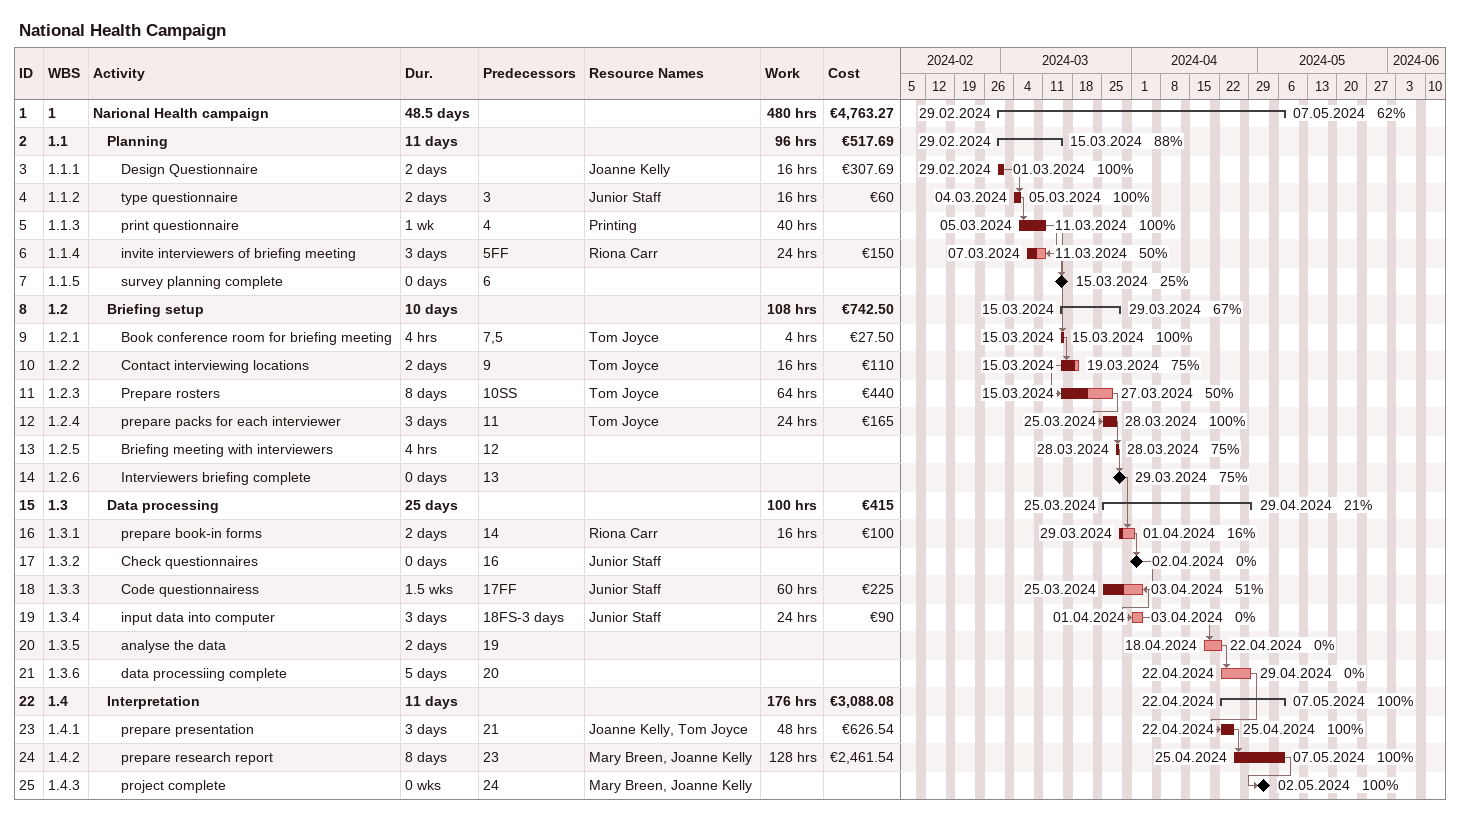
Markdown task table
National Health Campaign

| ID | WBS | Task | Duration | Start | Finish | Predecessors | Resources | % complete | Work (h) | Cost (€) |
|---|---|---|---|---|---|---|---|---|---|---|
| 1 | 1 | **Narional Health campaign** | 48.5d | 2024-02-29 | 2024-05-07 |  |  | 62 | 480 | 4763.27 |
| 2 | 1.1 | **Planning** | 11d | 2024-02-29 | 2024-03-15 |  |  | 88 | 96 | 517.69 |
| 3 | 1.1.1 | Design Questionnaire | 2d | 2024-02-29 | 2024-03-01 |  | Joanne Kelly | 100 | 16 | 307.69 |
| 4 | 1.1.2 | type questionnaire | 2d | 2024-03-04 | 2024-03-05 | 3 | Junior Staff | 100 | 16 | 60 |
| 5 | 1.1.3 | print questionnaire | 1w | 2024-03-05 | 2024-03-11 | 4 | Printing | 100 | 40 |  |
| 6 | 1.1.4 | invite interviewers of briefing meeting | 3d | 2024-03-07 | 2024-03-11 | 5FF | Riona Carr | 50 | 24 | 150 |
| 7 | 1.1.5 | survey planning complete | 0d | 2024-03-15 | 2024-03-15 | 6 |  | 25 |  |  |
| 8 | 1.2 | **Briefing setup** | 10d | 2024-03-15 | 2024-03-29 |  |  | 67 | 108 | 742.50 |
| 9 | 1.2.1 | Book conference room for briefing meeting | 4h | 2024-03-15 | 2024-03-15 | 7, 5 | Tom Joyce | 100 | 4 | 27.50 |
| 10 | 1.2.2 | Contact interviewing locations | 2d | 2024-03-15 | 2024-03-19 | 9 | Tom Joyce | 75 | 16 | 110 |
| 11 | 1.2.3 | Prepare rosters | 8d | 2024-03-15 | 2024-03-27 | 10SS | Tom Joyce | 50 | 64 | 440 |
| 12 | 1.2.4 | prepare packs for each interviewer | 3d | 2024-03-25 | 2024-03-28 | 11 | Tom Joyce | 100 | 24 | 165 |
| 13 | 1.2.5 | Briefing meeting with interviewers | 4h | 2024-03-28 | 2024-03-28 | 12 |  | 75 |  |  |
| 14 | 1.2.6 | Interviewers briefing complete | 0d | 2024-03-29 | 2024-03-29 | 13 |  | 75 |  |  |
| 15 | 1.3 | **Data processing** | 25d | 2024-03-25 | 2024-04-29 |  |  | 21 | 100 | 415 |
| 16 | 1.3.1 | prepare book-in forms | 2d | 2024-03-29 | 2024-04-01 | 14 | Riona Carr | 16 | 16 | 100 |
| 17 | 1.3.2 | Check questionnaires | 0d | 2024-04-02 | 2024-04-02 | 16 | Junior Staff | 0 |  |  |
| 18 | 1.3.3 | Code questionnairess | 1.5w | 2024-03-25 | 2024-04-03 | 17FF | Junior Staff | 51 | 60 | 225 |
| 19 | 1.3.4 | input data into computer | 3d | 2024-04-01 | 2024-04-03 | 18FS-3d | Junior Staff | 0 | 24 | 90 |
| 20 | 1.3.5 | analyse the data | 2d | 2024-04-18 | 2024-04-22 | 19 |  | 0 |  |  |
| 21 | 1.3.6 | data processiing complete | 5d | 2024-04-22 | 2024-04-29 | 20 |  | 0 |  |  |
| 22 | 1.4 | **Interpretation** | 11d | 2024-04-22 | 2024-05-07 |  |  | 100 | 176 | 3088.08 |
| 23 | 1.4.1 | prepare presentation | 3d | 2024-04-22 | 2024-04-25 | 21 | Joanne Kelly, Tom Joyce | 100 | 48 | 626.54 |
| 24 | 1.4.2 | prepare research report | 8d | 2024-04-25 | 2024-05-07 | 23 | Mary Breen, Joanne Kelly | 100 | 128 | 2461.54 |
| 25 | 1.4.3 | project complete | 0w | 2024-05-02 | 2024-05-02 | 24 | Mary Breen, Joanne Kelly | 100 |  |  |
